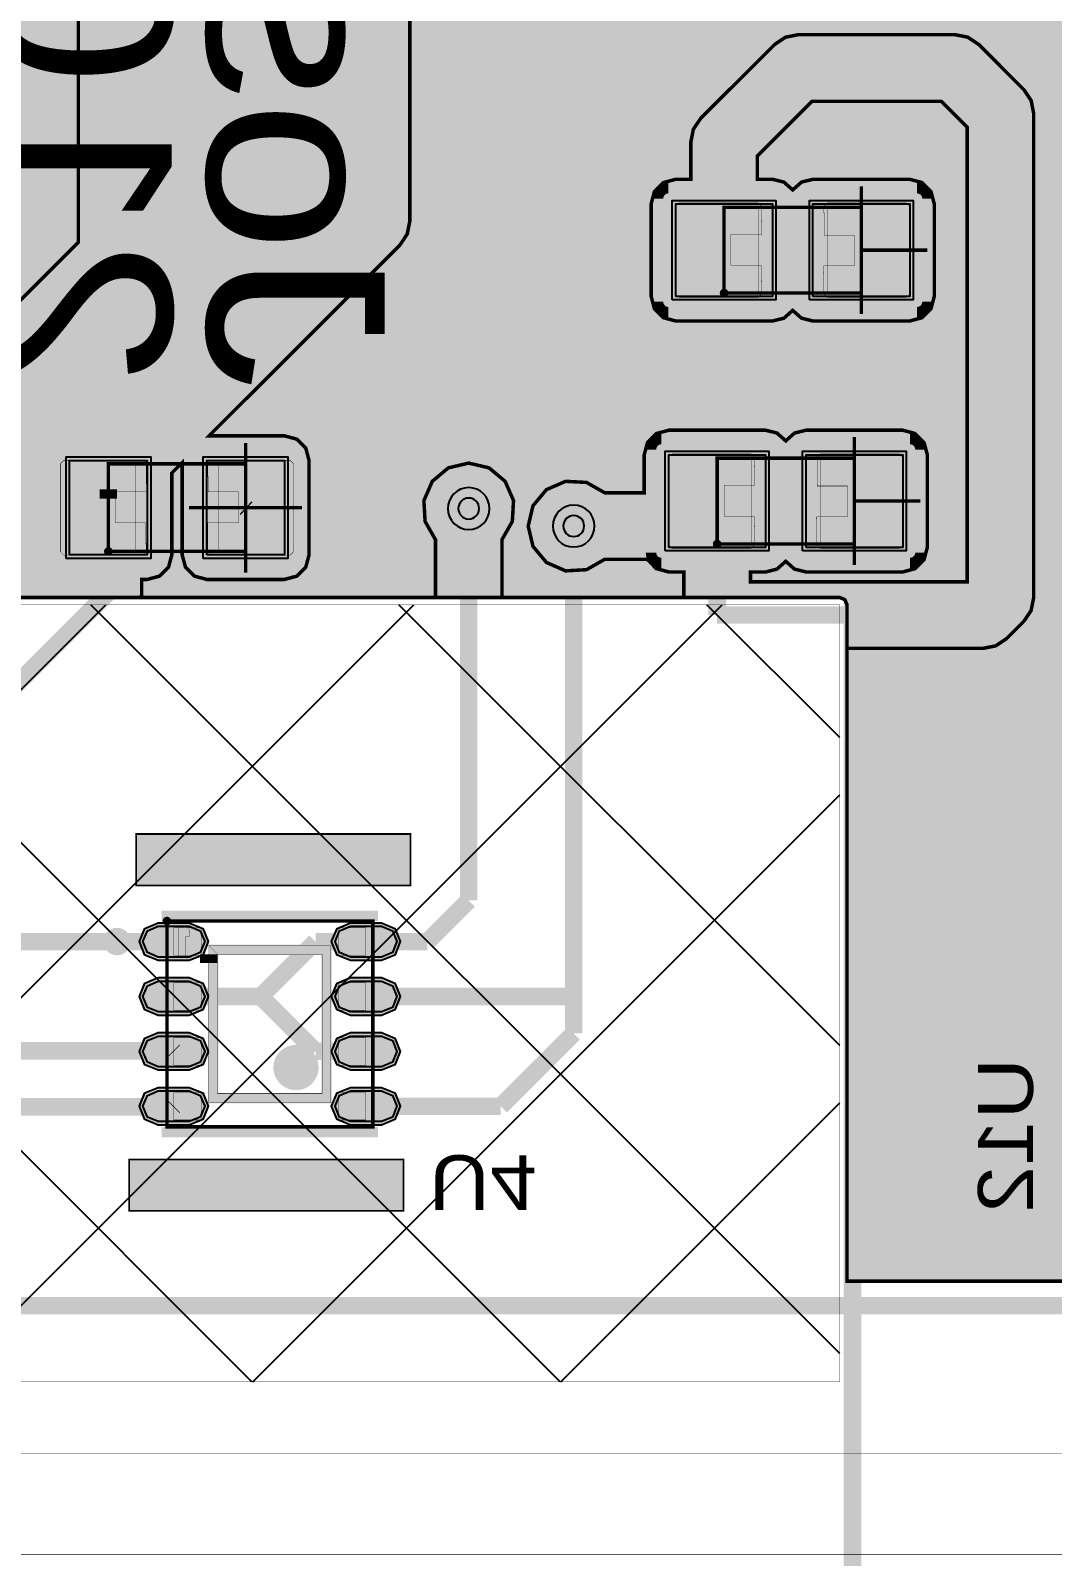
# Model space of a CAD drawing. Header units: millimetres. Extents: x -2 to 105, y -97 to 5.
# Drawn here: x 12.48 to 27.38, y -85.6 to -63.36 of the extents above; entities that cross this region are included whole.
import ezdxf
from ezdxf.enums import TextEntityAlignment as Align

# ---------------------------------------------------------------- set-up
doc = ezdxf.new("R2010")
doc.units = ezdxf.units.MM
doc.header["$MEASUREMENT"] = 0
for name, color, linetype, true_color in [('Board-Outline-Layer', 7, 'Continuous', 0xff00ff), ('Bottom-Layer', 7, 'Continuous', 0x0000ff), ('Bottom-Paste-Mask-Layer', 7, 'Continuous', 0x800000), ('Bottom-Silkscreen-Layer', 7, 'Continuous', 0x66cc33), ('Bottom-Solder-Mask-Layer', 7, 'Continuous', 0xaa00ff), ('Component-Marking-Layer', 7, 'Continuous', 0x66ffcc), ('Component-Shape-Layer', 7, 'Continuous', 0x00cccc), ('Document-Layer', 7, 'Continuous', 0xffffff), ('Hole-Layer', 7, 'Continuous', 0x222222), ('Multi-Layer', 7, 'Continuous', 0xc0c0c0), ('Pin-Soldering-Layer', 7, 'Continuous', 0xcc9999), ('Top-Layer', 7, 'Continuous', 0xff0000), ('Top-Paste-Mask-Layer', 7, 'Continuous', 0x808080), ('Top-Silkscreen-Layer', 7, 'Continuous', 0xffcc00), ('Top-Solder-Mask-Layer', 7, 'Continuous', 0x800080)]:
    doc.layers.add(name, color=color, linetype=linetype, true_color=true_color)
doc.styles.get("Standard").update_dxf_attribs({"font": 'arial.ttf'})

msp = doc.modelspace()

# ---------------------------------------------------------------- hatches: boundary and pattern name
at = {"layer": 'Bottom-Layer'}
for points in [[(8.583, -71.73), (8.583, -81.591), (3, -81.591), (2.316, -81.501), (1.679, -81.237), (1.132, -80.817), (0.712, -80.27), (0.448, -79.633), (0.358, -78.949), (0.358, -2.949), (0.448, -2.265), (0.712, -1.628), (1.132, -1.081), (1.679, -0.661), (2.316, -0.397), (3, -0.307), (80, -0.307), (80.684, -0.397), (81.321, -0.661), (81.868, -1.081), (82.288, -1.628), (82.552, -2.265), (82.642, -2.949), (82.642, -78.949), (82.552, -79.633), (82.288, -80.27), (81.868, -80.817), (81.321, -81.237), (80.684, -81.501), (80, -81.591), (24.383, -81.591), (24.383, -71.73), (24.352, -71.657), (24.279, -71.626), (19.355, -71.626), (19.355, -70.781), (19.506, -70.516), (19.523, -70.212), (19.401, -69.932), (19.167, -69.736), (18.87, -69.666), (18.573, -69.736), (18.339, -69.932), (18.217, -70.212), (18.234, -70.516), (18.385, -70.781), (18.385, -71.626), (8.687, -71.626), (8.613, -71.657)], [(14.346, -76.866), (14.188, -76.801), (14.122, -76.642), (14.188, -76.484), (14.346, -76.418), (14.798, -76.418), (14.957, -76.484), (15.022, -76.642), (14.957, -76.801), (14.798, -76.866)], [(17.146, -76.866), (16.988, -76.801), (16.922, -76.642), (16.988, -76.484), (17.146, -76.418), (17.598, -76.418), (17.757, -76.484), (17.822, -76.642), (17.757, -76.801), (17.598, -76.866)], [(14.346, -77.666), (14.188, -77.601), (14.122, -77.442), (14.188, -77.284), (14.346, -77.218), (14.798, -77.218), (14.957, -77.284), (15.022, -77.442), (14.957, -77.601), (14.798, -77.666)], [(17.146, -77.666), (16.988, -77.601), (16.922, -77.442), (16.988, -77.284), (17.146, -77.218), (17.598, -77.218), (17.757, -77.284), (17.822, -77.442), (17.757, -77.601), (17.598, -77.666)], [(14.346, -78.466), (14.188, -78.401), (14.122, -78.242), (14.188, -78.084), (14.346, -78.018), (14.798, -78.018), (14.957, -78.084), (15.022, -78.242), (14.957, -78.401), (14.798, -78.466)], [(17.146, -78.466), (16.988, -78.401), (16.922, -78.242), (16.988, -78.084), (17.146, -78.018), (17.598, -78.018), (17.757, -78.084), (17.822, -78.242), (17.757, -78.401), (17.598, -78.466)], [(14.346, -79.266), (14.188, -79.201), (14.122, -79.042), (14.188, -78.884), (14.346, -78.818), (14.798, -78.818), (14.957, -78.884), (15.022, -79.042), (14.957, -79.201), (14.798, -79.266)], [(17.146, -79.266), (16.988, -79.201), (16.922, -79.042), (16.988, -78.884), (17.146, -78.818), (17.598, -78.818), (17.757, -78.884), (17.822, -79.042), (17.757, -79.201), (17.598, -79.266)]]:
    msp.add_hatch(color=256, dxfattribs=at).paths.add_polyline_path(points)
at = {"layer": 'Bottom-Paste-Mask-Layer'}
for points in [[(14.346, -76.866), (14.188, -76.801), (14.122, -76.642), (14.188, -76.484), (14.346, -76.418), (14.798, -76.418), (14.957, -76.484), (15.022, -76.642), (14.957, -76.801), (14.798, -76.866)], [(17.146, -76.866), (16.988, -76.801), (16.922, -76.642), (16.988, -76.484), (17.146, -76.418), (17.598, -76.418), (17.757, -76.484), (17.822, -76.642), (17.757, -76.801), (17.598, -76.866)], [(14.346, -77.666), (14.188, -77.601), (14.122, -77.442), (14.188, -77.284), (14.346, -77.218), (14.798, -77.218), (14.957, -77.284), (15.022, -77.442), (14.957, -77.601), (14.798, -77.666)], [(17.146, -77.666), (16.988, -77.601), (16.922, -77.442), (16.988, -77.284), (17.146, -77.218), (17.598, -77.218), (17.757, -77.284), (17.822, -77.442), (17.757, -77.601), (17.598, -77.666)], [(14.346, -78.466), (14.188, -78.401), (14.122, -78.242), (14.188, -78.084), (14.346, -78.018), (14.798, -78.018), (14.957, -78.084), (15.022, -78.242), (14.957, -78.401), (14.798, -78.466)], [(17.146, -78.466), (16.988, -78.401), (16.922, -78.242), (16.988, -78.084), (17.146, -78.018), (17.598, -78.018), (17.757, -78.084), (17.822, -78.242), (17.757, -78.401), (17.598, -78.466)], [(14.346, -79.266), (14.188, -79.201), (14.122, -79.042), (14.188, -78.884), (14.346, -78.818), (14.798, -78.818), (14.957, -78.884), (15.022, -79.042), (14.957, -79.201), (14.798, -79.266)], [(17.146, -79.266), (16.988, -79.201), (16.922, -79.042), (16.988, -78.884), (17.146, -78.818), (17.598, -78.818), (17.757, -78.884), (17.822, -79.042), (17.757, -79.201), (17.598, -79.266)]]:
    msp.add_hatch(color=256, dxfattribs=at).paths.add_polyline_path(points)
at = {"layer": 'Bottom-Solder-Mask-Layer'}
for points in [[(14.346, -76.917), (14.152, -76.837), (14.071, -76.642), (14.152, -76.448), (14.346, -76.368), (14.798, -76.368), (14.993, -76.448), (15.073, -76.642), (14.993, -76.837), (14.798, -76.917)], [(17.146, -76.917), (16.952, -76.837), (16.872, -76.642), (16.952, -76.448), (17.146, -76.368), (17.598, -76.368), (17.793, -76.448), (17.873, -76.642), (17.793, -76.837), (17.598, -76.917)], [(14.346, -77.717), (14.152, -77.636), (14.071, -77.442), (14.152, -77.248), (14.346, -77.167), (14.798, -77.167), (14.993, -77.248), (15.073, -77.442), (14.993, -77.636), (14.798, -77.717)], [(17.146, -77.717), (16.952, -77.636), (16.872, -77.442), (16.952, -77.248), (17.146, -77.167), (17.598, -77.167), (17.793, -77.248), (17.873, -77.442), (17.793, -77.636), (17.598, -77.717)], [(14.346, -78.517), (14.152, -78.437), (14.071, -78.242), (14.152, -78.048), (14.346, -77.967), (14.798, -77.967), (14.993, -78.048), (15.073, -78.242), (14.993, -78.437), (14.798, -78.517)], [(17.146, -78.517), (16.952, -78.437), (16.872, -78.242), (16.952, -78.048), (17.146, -77.967), (17.598, -77.967), (17.793, -78.048), (17.873, -78.242), (17.793, -78.437), (17.598, -78.517)], [(14.346, -79.317), (14.152, -79.236), (14.071, -79.042), (14.152, -78.848), (14.346, -78.767), (14.798, -78.767), (14.993, -78.848), (15.073, -79.042), (14.993, -79.236), (14.798, -79.317)], [(17.146, -79.317), (16.952, -79.236), (16.872, -79.042), (16.952, -78.848), (17.146, -78.767), (17.598, -78.767), (17.793, -78.848), (17.873, -79.042), (17.793, -79.236), (17.598, -79.317)]]:
    msp.add_hatch(color=256, dxfattribs=at).paths.add_polyline_path(points)
at = {"layer": 'Component-Marking-Layer'}
for points in [[(22.532, -67.187, 1), (22.652, -67.187, 1)], [(22.532, -67.187, 1), (22.652, -67.187, 1)], [(13.558, -70.953, 1), (13.678, -70.953, 1)], [(13.558, -70.953, 1), (13.678, -70.953, 1)], [(22.431, -70.845, 1), (22.551, -70.845, 1)], [(22.431, -70.845, 1), (22.551, -70.845, 1)], [(14.412, -76.342, 1), (14.532, -76.342, 1)], [(14.412, -76.342, 1), (14.532, -76.342, 1)]]:
    msp.add_hatch(color=256, dxfattribs=at).paths.add_polyline_path(points)
at = {"layer": 'Document-Layer'}
for points in [[(14.697, -76.417), (14.747, -76.417), (14.797, -76.467), (14.797, -76.567), (14.747, -76.567), (14.747, -76.867), (14.697, -76.867), (14.647, -76.867), (14.647, -76.417)], [(14.697, -76.417), (14.747, -76.417), (14.797, -76.467), (14.797, -76.567), (14.747, -76.567), (14.747, -76.867), (14.697, -76.867), (14.647, -76.867), (14.647, -76.417)], [(15.083, -76.826), (15.21, -76.953), (15.21, -78.858), (16.734, -78.858), (16.734, -76.826), (15.21, -76.826), (15.083, -76.699), (16.861, -76.699), (16.861, -78.985), (15.083, -78.985)], [(15.083, -76.826), (15.21, -76.953), (15.21, -78.858), (16.734, -78.858), (16.734, -76.826), (15.21, -76.826), (15.083, -76.699), (16.861, -76.699), (16.861, -78.985), (15.083, -78.985)]]:
    msp.add_hatch(color=256, dxfattribs=at).paths.add_polyline_path(points)
at = {"layer": 'Multi-Layer'}
h = msp.add_hatch(dxfattribs=at)
h.set_pattern_fill('ANSI37', color=256, style=0)
h.set_pattern_definition([(45, (0, 0), (-2.24506, 2.24506), []), (135, (0, 0), (-2.24506, -2.24506), [])])
h.paths.add_polyline_path([(8.687, -83.059), (8.687, -71.73), (24.279, -71.73), (24.279, -83.059)])
for points in [[(18.023, -75.073), (18.023, -75.823), (14.023, -75.823), (14.023, -75.073)], [(17.92, -79.816), (17.92, -80.566), (13.92, -80.566), (13.92, -79.816)]]:
    msp.add_hatch(color=256, dxfattribs=at).paths.add_polyline_path(points)
at = {"layer": 'Pin-Soldering-Layer'}
for points in [[(22.592, -67.187), (22.592, -65.937), (23.092, -65.937), (23.092, -67.187)], [(22.592, -67.187), (22.592, -65.937), (23.092, -65.937), (23.092, -67.187)], [(24.592, -65.937), (24.592, -67.187), (24.092, -67.187), (24.092, -65.937)], [(24.592, -65.937), (24.592, -67.187), (24.092, -67.187), (24.092, -65.937)], [(22.491, -70.845), (22.491, -69.595), (22.991, -69.595), (22.991, -70.845)], [(22.491, -70.845), (22.491, -69.595), (22.991, -69.595), (22.991, -70.845)], [(24.491, -69.595), (24.491, -70.845), (23.991, -70.845), (23.991, -69.595)], [(24.491, -69.595), (24.491, -70.845), (23.991, -70.845), (23.991, -69.595)], [(13.618, -70.953), (13.618, -69.678), (14.018, -69.678), (14.018, -70.953)], [(13.618, -70.953), (13.618, -69.678), (14.018, -69.678), (14.018, -70.953)], [(15.618, -70.953), (15.218, -70.953), (15.218, -69.678), (15.618, -69.678)], [(15.618, -70.953), (15.218, -70.953), (15.218, -69.678), (15.618, -69.678)], [(14.572, -76.442), (14.972, -76.442), (14.972, -76.842), (14.572, -76.842)], [(14.572, -76.442), (14.972, -76.442), (14.972, -76.842), (14.572, -76.842)], [(17.372, -76.442), (17.372, -76.842), (16.972, -76.842), (16.972, -76.442)], [(17.372, -76.442), (17.372, -76.842), (16.972, -76.842), (16.972, -76.442)], [(14.572, -77.242), (14.972, -77.242), (14.972, -77.642), (14.572, -77.642)], [(14.572, -77.242), (14.972, -77.242), (14.972, -77.642), (14.572, -77.642)], [(17.372, -77.242), (17.372, -77.642), (16.972, -77.642), (16.972, -77.242)], [(17.372, -77.242), (17.372, -77.642), (16.972, -77.642), (16.972, -77.242)], [(14.572, -78.042), (14.972, -78.042), (14.972, -78.442), (14.572, -78.442)], [(14.572, -78.042), (14.972, -78.042), (14.972, -78.442), (14.572, -78.442)], [(17.372, -78.042), (17.372, -78.442), (16.972, -78.442), (16.972, -78.042)], [(17.372, -78.042), (17.372, -78.442), (16.972, -78.442), (16.972, -78.042)], [(14.572, -78.842), (14.972, -78.842), (14.972, -79.242), (14.572, -79.242)], [(14.572, -78.842), (14.972, -78.842), (14.972, -79.242), (14.572, -79.242)], [(17.372, -78.842), (17.372, -79.242), (16.972, -79.242), (16.972, -78.842)], [(17.372, -78.842), (17.372, -79.242), (16.972, -79.242), (16.972, -78.842)]]:
    msp.add_hatch(color=256, dxfattribs=at).paths.add_polyline_path(points)
at = {"layer": 'Top-Layer'}
for points in [[(0.358, -78.949), (0.358, -66.487), (0.373, -66.488), (0.387, -66.489), (0.45, -66.489), (0.45, -74.96), (0.497, -75.195), (0.63, -75.393), (1.607, -76.371), (1.287, -77.058), (1.158, -77.804), (1.23, -78.559), (1.498, -79.268), (1.943, -79.882), (2.534, -80.357), (3.228, -80.66), (3.978, -80.77), (4.731, -80.679), (5.433, -80.393), (6.035, -79.933), (6.495, -79.331), (6.781, -78.629), (6.872, -77.876), (6.762, -77.126), (6.459, -76.431), (5.984, -75.841), (5.37, -75.396), (4.661, -75.128), (3.907, -75.056), (3.16, -75.184), (2.473, -75.505), (1.675, -74.707), (1.675, -66.489), (1.737, -66.489), (1.913, -66.443), (2.044, -66.317), (2.095, -66.143), (6.18, -66.143), (6.232, -66.317), (6.362, -66.443), (6.538, -66.489), (7.538, -66.489), (7.713, -66.443), (7.844, -66.317), (7.896, -66.143), (9.88, -66.143), (9.932, -66.317), (10.062, -66.443), (10.238, -66.489), (11.238, -66.489), (11.417, -66.441), (11.548, -66.31), (11.596, -66.131), (11.596, -65.923), (12.145, -65.374), (12.278, -65.175), (12.325, -64.941), (12.325, -63.339), (12.387, -63.339), (12.567, -63.291), (12.698, -63.16), (12.746, -62.981), (12.746, -61.081), (12.698, -60.902), (12.567, -60.77), (12.387, -60.722), (12.325, -60.722), (12.325, -57.369), (12.387, -57.369), (12.567, -57.321), (12.698, -57.19), (12.746, -57.011), (12.746, -55.111), (12.698, -54.932), (12.567, -54.8), (12.387, -54.752), (11.037, -54.752), (10.866, -54.796), (10.736, -54.917), (10.736, -49.051), (10.926, -48.796), (10.974, -48.481), (10.871, -48.181), (10.639, -47.963), (10.333, -47.877), (10.022, -47.944), (10.022, -40.021), (9.985, -39.835), (9.88, -39.678), (8.074, -37.872), (7.917, -37.767), (7.731, -37.73), (3.84, -37.73), (3.566, -37.323), (3.158, -37.052), (2.677, -36.957), (2.196, -37.053), (1.789, -37.326), (1.516, -37.734), (1.421, -38.215), (1.516, -38.696), (1.789, -39.104), (2.196, -39.377), (2.677, -39.473), (3.158, -39.379), (3.566, -39.107), (3.84, -38.7), (7.53, -38.7), (8.498, -39.668), (8.161, -39.803), (7.947, -40.095), (7.918, -40.456), (8.083, -40.779), (8.083, -43.046), (8.04, -42.879), (7.942, -42.738), (5.596, -40.392), (5.439, -40.287), (5.253, -40.25), (3.831, -40.25), (3.55, -39.848), (3.137, -39.583), (2.655, -39.497), (2.176, -39.602), (1.773, -39.882), (1.508, -40.294), (1.421, -40.777), (1.525, -41.256), (1.804, -41.659), (2.216, -41.925), (2.699, -42.013), (3.178, -41.91), (3.582, -41.632), (3.848, -41.22), (5.052, -41.22), (7.114, -43.282), (7.114, -53.08), (4.338, -55.856), (1.984, -55.856), (1.964, -55.799), (1.935, -55.746), (1.98, -55.65), (1.996, -55.545), (1.996, -54.929), (2.137, -54.929), (2.317, -54.881), (2.448, -54.749), (2.496, -54.57), (2.496, -53.593), (3.112, -52.977), (3.245, -52.778), (3.291, -52.544), (3.291, -49.474), (3.652, -49.173), (3.877, -48.759), (3.934, -48.292), (3.816, -47.837), (3.539, -47.457), (3.141, -47.205), (2.679, -47.117), (2.217, -47.205), (1.819, -47.457), (1.542, -47.837), (1.424, -48.292), (1.481, -48.759), (1.706, -49.173), (2.067, -49.474), (2.067, -52.29), (1.315, -53.042), (0.358, -53.042), (0.358, -2.949), (0.448, -2.265), (0.712, -1.628), (1.132, -1.081), (1.679, -0.661), (2.316, -0.397), (3, -0.307), (80, -0.307), (80.684, -0.397), (81.321, -0.661), (81.868, -1.081), (82.288, -1.628), (82.552, -2.265), (82.642, -2.949), (82.642, -78.949), (82.552, -79.633), (82.288, -80.27), (81.868, -80.817), (81.321, -81.237), (80.684, -81.501), (80, -81.591), (24.383, -81.591), (24.383, -72.367), (26.365, -72.367), (26.551, -72.33), (26.708, -72.225), (26.962, -71.971), (27.067, -71.814), (27.104, -71.628), (27.104, -64.567), (27.067, -64.381), (26.962, -64.224), (26.302, -63.563), (26.145, -63.458), (25.959, -63.421), (23.673, -63.421), (23.487, -63.458), (23.33, -63.563), (22.249, -64.644), (22.144, -64.801), (22.107, -64.987), (22.107, -65.529), (21.887, -65.529), (21.708, -65.577), (21.577, -65.708), (21.529, -65.887), (21.529, -67.237), (21.577, -67.416), (21.708, -67.547), (21.887, -67.595), (23.297, -67.595), (23.464, -67.554), (23.592, -67.44), (23.721, -67.554), (23.887, -67.595), (25.297, -67.595), (25.476, -67.547), (25.607, -67.416), (25.655, -67.237), (25.655, -65.887), (25.607, -65.708), (25.476, -65.577), (25.297, -65.529), (23.887, -65.529), (23.721, -65.57), (23.592, -65.684), (23.464, -65.57), (23.297, -65.529), (23.077, -65.529), (23.077, -65.188), (23.874, -64.392), (25.758, -64.392), (26.134, -64.768), (26.134, -71.397), (22.976, -71.397), (22.976, -71.253), (23.196, -71.253), (23.362, -71.212), (23.491, -71.098), (23.619, -71.212), (23.786, -71.253), (25.196, -71.253), (25.375, -71.205), (25.506, -71.074), (25.554, -70.895), (25.554, -69.545), (25.506, -69.366), (25.375, -69.235), (25.196, -69.187), (23.786, -69.187), (23.619, -69.228), (23.491, -69.342), (23.362, -69.228), (23.196, -69.187), (21.786, -69.187), (21.607, -69.235), (21.476, -69.366), (21.428, -69.545), (21.428, -70.099), (20.852, -70.099), (20.587, -69.948), (20.282, -69.932), (20.003, -70.053), (19.807, -70.287), (19.737, -70.584), (19.807, -70.881), (20.003, -71.115), (20.282, -71.237), (20.587, -71.22), (20.852, -71.069), (21.473, -71.069), (21.604, -71.204), (21.786, -71.253), (22.006, -71.253), (22.006, -71.626), (14.098, -71.626), (14.102, -71.589), (14.103, -71.552), (14.103, -71.362), (14.184, -71.362), (14.364, -71.314), (14.495, -71.183), (14.543, -71.004), (14.543, -69.811), (14.694, -69.66), (14.694, -71.004), (14.742, -71.183), (14.873, -71.314), (15.052, -71.362), (16.184, -71.362), (16.364, -71.314), (16.495, -71.183), (16.543, -71.004), (16.543, -69.627), (16.495, -69.448), (16.364, -69.317), (16.184, -69.269), (15.085, -69.269), (17.869, -66.485), (17.974, -66.327), (18.011, -66.142), (18.011, -52.987), (18.162, -52.722), (18.179, -52.418), (18.057, -52.138), (17.823, -51.942), (17.526, -51.872), (17.229, -51.942), (16.995, -52.138), (16.873, -52.418), (16.89, -52.722), (17.041, -52.987), (17.041, -54.978), (16.883, -54.714), (16.624, -54.55), (16.319, -54.52), (16.033, -54.63), (15.827, -54.858), (15.746, -55.154), (13.322, -57.577), (13.217, -57.734), (13.18, -57.92), (13.18, -66.449), (10.462, -69.167), (9.476, -69.167), (9.297, -69.215), (9.166, -69.346), (9.118, -69.525), (9.118, -70.902), (9.166, -71.081), (9.297, -71.212), (9.476, -71.26), (9.573, -71.26), (9.573, -71.626), (8.687, -71.626), (8.613, -71.657), (8.583, -71.73), (8.583, -81.591), (3, -81.591), (2.316, -81.501), (1.679, -81.237), (1.132, -80.817), (0.712, -80.27), (0.448, -79.633)], [(21.887, -67.237), (21.887, -65.887), (23.297, -65.887), (23.297, -67.237)], [(23.887, -67.237), (23.887, -65.887), (25.297, -65.887), (25.297, -67.237)], [(21.786, -70.895), (21.786, -69.545), (23.196, -69.545), (23.196, -70.895)], [(23.786, -70.895), (23.786, -69.545), (25.196, -69.545), (25.196, -70.895)], [(13.052, -71.004), (13.052, -69.627), (14.184, -69.627), (14.184, -71.004)], [(15.052, -71.004), (15.052, -69.627), (16.184, -69.627), (16.184, -71.004)]]:
    msp.add_hatch(color=256, dxfattribs=at).paths.add_polyline_path(points)
at = {"layer": 'Top-Paste-Mask-Layer'}
for points in [[(21.887, -67.202), (21.887, -65.922), (21.937, -65.872), (23.087, -65.872), (23.137, -65.922), (23.142, -66.332), (22.692, -66.332), (22.692, -66.782), (23.132, -66.782), (23.137, -67.202), (23.087, -67.252), (21.937, -67.252)], [(21.887, -67.202), (21.887, -65.922), (21.937, -65.872), (23.087, -65.872), (23.137, -65.922), (23.142, -66.332), (22.692, -66.332), (22.692, -66.782), (23.132, -66.782), (23.137, -67.202), (23.087, -67.252), (21.937, -67.252)], [(25.297, -65.922), (25.297, -67.202), (25.247, -67.252), (24.097, -67.252), (24.047, -67.202), (24.042, -66.792), (24.492, -66.792), (24.492, -66.342), (24.052, -66.342), (24.047, -65.922), (24.097, -65.872), (25.247, -65.872)], [(25.297, -65.922), (25.297, -67.202), (25.247, -67.252), (24.097, -67.252), (24.047, -67.202), (24.042, -66.792), (24.492, -66.792), (24.492, -66.342), (24.052, -66.342), (24.047, -65.922), (24.097, -65.872), (25.247, -65.872)], [(21.786, -70.86), (21.786, -69.58), (21.836, -69.53), (22.986, -69.53), (23.036, -69.58), (23.041, -69.99), (22.591, -69.99), (22.591, -70.44), (23.031, -70.44), (23.036, -70.86), (22.986, -70.91), (21.836, -70.91)], [(21.786, -70.86), (21.786, -69.58), (21.836, -69.53), (22.986, -69.53), (23.036, -69.58), (23.041, -69.99), (22.591, -69.99), (22.591, -70.44), (23.031, -70.44), (23.036, -70.86), (22.986, -70.91), (21.836, -70.91)], [(25.196, -69.58), (25.196, -70.86), (25.146, -70.91), (23.996, -70.91), (23.946, -70.86), (23.941, -70.45), (24.391, -70.45), (24.391, -70), (23.951, -70), (23.946, -69.58), (23.996, -69.53), (25.146, -69.53)], [(25.196, -69.58), (25.196, -70.86), (25.146, -70.91), (23.996, -70.91), (23.946, -70.86), (23.941, -70.45), (24.391, -70.45), (24.391, -70), (23.951, -70), (23.946, -69.58), (23.996, -69.53), (25.146, -69.53)], [(12.918, -70.956), (12.918, -69.676), (12.968, -69.626), (14.118, -69.626), (14.168, -69.676), (14.173, -70.086), (13.723, -70.086), (13.723, -70.536), (14.163, -70.536), (14.168, -70.956), (14.118, -71.006), (12.968, -71.006)], [(12.918, -70.956), (12.918, -69.676), (12.968, -69.626), (14.118, -69.626), (14.168, -69.676), (14.173, -70.086), (13.723, -70.086), (13.723, -70.536), (14.163, -70.536), (14.168, -70.956), (14.118, -71.006), (12.968, -71.006)], [(15.068, -70.956), (15.068, -70.536), (15.513, -70.536), (15.513, -70.086), (15.073, -70.086), (15.068, -69.676), (15.118, -69.626), (16.268, -69.626), (16.318, -69.676), (16.318, -70.956), (16.268, -71.006), (15.118, -71.006)], [(15.068, -70.956), (15.068, -70.536), (15.513, -70.536), (15.513, -70.086), (15.073, -70.086), (15.068, -69.676), (15.118, -69.626), (16.268, -69.626), (16.318, -69.676), (16.318, -70.956), (16.268, -71.006), (15.118, -71.006)]]:
    msp.add_hatch(color=256, dxfattribs=at).paths.add_polyline_path(points)
at = {"layer": 'Top-Solder-Mask-Layer'}
for points in [[(21.836, -67.288), (21.836, -65.836), (23.348, -65.836), (23.348, -67.288)], [(23.836, -67.288), (23.836, -65.836), (25.348, -65.836), (25.348, -67.288)], [(13.001, -71.055), (13.001, -69.576), (14.235, -69.576), (14.235, -71.055)], [(15.001, -71.055), (15.001, -69.576), (16.235, -69.576), (16.235, -71.055)], [(21.735, -70.946), (21.735, -69.494), (23.246, -69.494), (23.246, -70.946)], [(23.735, -70.946), (23.735, -69.494), (25.246, -69.494), (25.246, -70.946)]]:
    msp.add_hatch(color=256, dxfattribs=at).paths.add_polyline_path(points)

# ---------------------------------------------------------------- linework, layer by layer
at = {"layer": 'Board-Outline-Layer', "const_width": 0.254}
msp.add_lwpolyline([(0, -78.949), (0, -2.949, -0.414), (3, 0.051), (80, 0.051, -0.414), (83, -2.949), (83, -78.949, -0.414), (80, -81.949), (3, -81.949, -0.414)], format="xyb", close=True, dxfattribs=at)
at = {"layer": 'Bottom-Layer', "const_width": 0.00508}
msp.add_lwpolyline([(-2.346, -85.578), (-2.346, 1.173), (88.689, 1.173), (88.689, -85.578)], close=True, dxfattribs=at)
at = {"layer": 'Bottom-Layer'}
for points, const_width in [([(80, -81.591), (24.383, -81.591), (24.383, -71.73), (24.352, -71.657), (24.279, -71.626), (19.355, -71.626), (19.355, -70.781), (19.506, -70.516), (19.523, -70.212), (19.401, -69.932), (19.167, -69.736), (18.87, -69.666), (18.573, -69.736), (18.339, -69.932), (18.217, -70.212), (18.234, -70.516), (18.385, -70.781), (18.385, -71.626), (8.687, -71.626)], 0.0508), ([(18.87, -76.041), (18.87, -70.329)], 0.254), ([(20.4, -77.442), (20.4, -70.584)], 0.254), ([(18.269, -76.642), (18.87, -76.041)], 0.254), ([(14.572, -76.642), (7.599, -76.642)], 0.254), ([(15.837, -77.442), (16.637, -76.642)], 0.254), ([(16.637, -76.642), (17.372, -76.642)], 0.254), ([(17.372, -76.642), (18.269, -76.642)], 0.254), ([(14.572, -77.442), (15.837, -77.442)], 0.254), ([(16.637, -78.242), (15.837, -77.442)], 0.254), ([(17.372, -77.442), (20.4, -77.442)], 0.254), ([(20.4, -77.442), (20.4, -77.979)], 0.254), ([(20.4, -77.979), (19.337, -79.042)], 0.254), ([(10.058, -78.234), (14.564, -78.234)], 0.254), ([(14.564, -78.234), (14.572, -78.242)], 0.254), ([(17.372, -78.242), (16.637, -78.242)], 0.254), ([(11.475, -79.05), (14.564, -79.05)], 0.254), ([(14.564, -79.05), (14.572, -79.042)], 0.254), ([(17.372, -79.042), (19.337, -79.042)], 0.254)]:
    msp.add_lwpolyline(points, dxfattribs=dict(at, const_width=const_width))
for points in [[(14.346, -76.866), (14.188, -76.801), (14.122, -76.642), (14.188, -76.484), (14.346, -76.418), (14.798, -76.418), (14.957, -76.484), (15.022, -76.642), (14.957, -76.801), (14.798, -76.866)], [(17.146, -76.866), (16.988, -76.801), (16.922, -76.642), (16.988, -76.484), (17.146, -76.418), (17.598, -76.418), (17.757, -76.484), (17.822, -76.642), (17.757, -76.801), (17.598, -76.866)], [(14.346, -77.666), (14.188, -77.601), (14.122, -77.442), (14.188, -77.284), (14.346, -77.218), (14.798, -77.218), (14.957, -77.284), (15.022, -77.442), (14.957, -77.601), (14.798, -77.666)], [(17.146, -77.666), (16.988, -77.601), (16.922, -77.442), (16.988, -77.284), (17.146, -77.218), (17.598, -77.218), (17.757, -77.284), (17.822, -77.442), (17.757, -77.601), (17.598, -77.666)], [(14.346, -78.466), (14.188, -78.401), (14.122, -78.242), (14.188, -78.084), (14.346, -78.018), (14.798, -78.018), (14.957, -78.084), (15.022, -78.242), (14.957, -78.401), (14.798, -78.466)], [(17.146, -78.466), (16.988, -78.401), (16.922, -78.242), (16.988, -78.084), (17.146, -78.018), (17.598, -78.018), (17.757, -78.084), (17.822, -78.242), (17.757, -78.401), (17.598, -78.466)], [(14.346, -79.266), (14.188, -79.201), (14.122, -79.042), (14.188, -78.884), (14.346, -78.818), (14.798, -78.818), (14.957, -78.884), (15.022, -79.042), (14.957, -79.201), (14.798, -79.266)], [(17.146, -79.266), (16.988, -79.201), (16.922, -79.042), (16.988, -78.884), (17.146, -78.818), (17.598, -78.818), (17.757, -78.884), (17.822, -79.042), (17.757, -79.201), (17.598, -79.266)]]:
    msp.add_lwpolyline(points, close=True, dxfattribs=at)
at = {"layer": 'Bottom-Paste-Mask-Layer'}
for points in [[(14.346, -76.866), (14.188, -76.801), (14.122, -76.642), (14.188, -76.484), (14.346, -76.418), (14.798, -76.418), (14.957, -76.484), (15.022, -76.642), (14.957, -76.801), (14.798, -76.866)], [(17.146, -76.866), (16.988, -76.801), (16.922, -76.642), (16.988, -76.484), (17.146, -76.418), (17.598, -76.418), (17.757, -76.484), (17.822, -76.642), (17.757, -76.801), (17.598, -76.866)], [(14.346, -77.666), (14.188, -77.601), (14.122, -77.442), (14.188, -77.284), (14.346, -77.218), (14.798, -77.218), (14.957, -77.284), (15.022, -77.442), (14.957, -77.601), (14.798, -77.666)], [(17.146, -77.666), (16.988, -77.601), (16.922, -77.442), (16.988, -77.284), (17.146, -77.218), (17.598, -77.218), (17.757, -77.284), (17.822, -77.442), (17.757, -77.601), (17.598, -77.666)], [(14.346, -78.466), (14.188, -78.401), (14.122, -78.242), (14.188, -78.084), (14.346, -78.018), (14.798, -78.018), (14.957, -78.084), (15.022, -78.242), (14.957, -78.401), (14.798, -78.466)], [(17.146, -78.466), (16.988, -78.401), (16.922, -78.242), (16.988, -78.084), (17.146, -78.018), (17.598, -78.018), (17.757, -78.084), (17.822, -78.242), (17.757, -78.401), (17.598, -78.466)], [(14.346, -79.266), (14.188, -79.201), (14.122, -79.042), (14.188, -78.884), (14.346, -78.818), (14.798, -78.818), (14.957, -78.884), (15.022, -79.042), (14.957, -79.201), (14.798, -79.266)], [(17.146, -79.266), (16.988, -79.201), (16.922, -79.042), (16.988, -78.884), (17.146, -78.818), (17.598, -78.818), (17.757, -78.884), (17.822, -79.042), (17.757, -79.201), (17.598, -79.266)]]:
    msp.add_lwpolyline(points, close=True, dxfattribs=at)
at = {"layer": 'Bottom-Silkscreen-Layer', "const_width": 0.152}
for points in [[(17.548, -76.266), (14.396, -76.266)], [(17.548, -76.266), (14.396, -76.266)], [(17.548, -79.419), (14.396, -79.419)], [(17.548, -79.419), (14.396, -79.419)]]:
    msp.add_lwpolyline(points, dxfattribs=at)
at = {"layer": 'Bottom-Silkscreen-Layer', "const_width": 0.2}
msp.add_lwpolyline([(13.644, -76.641, 1), (13.844, -76.641), (13.844, -76.641, 1), (13.644, -76.641)], format="xyb", dxfattribs=at)
msp.add_lwpolyline([(13.644, -76.641, 1), (13.844, -76.641), (13.844, -76.641, 1), (13.644, -76.641)], format="xyb", dxfattribs=at)
at = {"layer": 'Bottom-Silkscreen-Layer', "const_width": 0.152}
msp.add_lwpolyline([(16.798, -76.763), (16.798, -78.922), (15.147, -78.922), (15.147, -76.763)], close=True, dxfattribs=at)
msp.add_lwpolyline([(16.798, -76.763), (16.798, -78.922), (15.147, -78.922), (15.147, -76.763)], close=True, dxfattribs=at)
msp.add_lwpolyline([(16.099, -78.477, 1), (16.607, -78.477, 1)], format="xyb", close=True, dxfattribs=at)
msp.add_lwpolyline([(16.099, -78.477, 1), (16.607, -78.477, 1)], format="xyb", close=True, dxfattribs=at)
at = {"layer": 'Bottom-Solder-Mask-Layer'}
for points in [[(14.346, -76.917), (14.152, -76.837), (14.071, -76.642), (14.152, -76.448), (14.346, -76.368), (14.798, -76.368), (14.993, -76.448), (15.073, -76.642), (14.993, -76.837), (14.798, -76.917)], [(17.146, -76.917), (16.952, -76.837), (16.872, -76.642), (16.952, -76.448), (17.146, -76.368), (17.598, -76.368), (17.793, -76.448), (17.873, -76.642), (17.793, -76.837), (17.598, -76.917)], [(14.346, -77.717), (14.152, -77.636), (14.071, -77.442), (14.152, -77.248), (14.346, -77.167), (14.798, -77.167), (14.993, -77.248), (15.073, -77.442), (14.993, -77.636), (14.798, -77.717)], [(17.146, -77.717), (16.952, -77.636), (16.872, -77.442), (16.952, -77.248), (17.146, -77.167), (17.598, -77.167), (17.793, -77.248), (17.873, -77.442), (17.793, -77.636), (17.598, -77.717)], [(14.346, -78.517), (14.152, -78.437), (14.071, -78.242), (14.152, -78.048), (14.346, -77.967), (14.798, -77.967), (14.993, -78.048), (15.073, -78.242), (14.993, -78.437), (14.798, -78.517)], [(17.146, -78.517), (16.952, -78.437), (16.872, -78.242), (16.952, -78.048), (17.146, -77.967), (17.598, -77.967), (17.793, -78.048), (17.873, -78.242), (17.793, -78.437), (17.598, -78.517)], [(14.346, -79.317), (14.152, -79.236), (14.071, -79.042), (14.152, -78.848), (14.346, -78.767), (14.798, -78.767), (14.993, -78.848), (15.073, -79.042), (14.993, -79.236), (14.798, -79.317)], [(17.146, -79.317), (16.952, -79.236), (16.872, -79.042), (16.952, -78.848), (17.146, -78.767), (17.598, -78.767), (17.793, -78.848), (17.873, -79.042), (17.793, -79.236), (17.598, -79.317)]]:
    msp.add_lwpolyline(points, close=True, dxfattribs=at)
at = {"layer": 'Component-Marking-Layer', "const_width": 0.00508}
for points in [[(22.532, -67.187, 1), (22.652, -67.187), (22.652, -67.187, 1), (22.532, -67.187)], [(22.532, -67.187, 1), (22.652, -67.187), (22.652, -67.187, 1), (22.532, -67.187)], [(22.431, -70.845, 1), (22.551, -70.845), (22.551, -70.845, 1), (22.431, -70.845)], [(22.431, -70.845, 1), (22.551, -70.845), (22.551, -70.845, 1), (22.431, -70.845)]]:
    msp.add_lwpolyline(points, format="xyb", dxfattribs=at)
for points in [[(13.558, -70.953, 1), (13.678, -70.953, 1)], [(13.558, -70.953, 1), (13.678, -70.953, 1)], [(14.412, -76.342, 1), (14.532, -76.342, 1)], [(14.412, -76.342, 1), (14.532, -76.342, 1)]]:
    msp.add_lwpolyline(points, format="xyb", close=True, dxfattribs=at)
at = {"layer": 'Component-Shape-Layer', "const_width": 0.0508}
for points in [[(22.592, -67.187), (22.592, -65.937), (24.592, -65.937), (24.592, -67.187)], [(22.592, -67.187), (22.592, -65.937), (24.592, -65.937), (24.592, -67.187)], [(22.491, -70.845), (22.491, -69.595), (24.491, -69.595), (24.491, -70.845)], [(22.491, -70.845), (22.491, -69.595), (24.491, -69.595), (24.491, -70.845)], [(13.618, -70.953), (13.618, -69.678), (15.618, -69.678), (15.618, -70.953)], [(13.618, -70.953), (13.618, -69.678), (15.618, -69.678), (15.618, -70.953)], [(17.472, -76.342), (17.472, -79.342), (14.472, -79.342), (14.472, -76.342)], [(17.472, -76.342), (17.472, -79.342), (14.472, -79.342), (14.472, -76.342)]]:
    msp.add_lwpolyline(points, close=True, dxfattribs=at)
at = {"layer": 'Document-Layer', "const_width": 0.254}
for points in [[(24.463, -49.895), (24.463, -96.635)], [(15.083, -76.826), (15.083, -76.953)], [(15.083, -76.826), (15.083, -76.953)]]:
    msp.add_lwpolyline(points, dxfattribs=at)
at = {"layer": 'Document-Layer'}
for points, const_width in [([(14.152, -76.641, 1), (14.352, -76.641), (14.352, -76.641, 1), (14.152, -76.641)], 0.2), ([(14.152, -76.641, 1), (14.352, -76.641), (14.352, -76.641, 1), (14.152, -76.641)], 0.2), ([(16.203, -78.477, 1), (16.503, -78.477), (16.503, -78.477, 1), (16.203, -78.477)], 0.3), ([(16.203, -78.477, 1), (16.503, -78.477), (16.503, -78.477, 1), (16.203, -78.477)], 0.3)]:
    msp.add_lwpolyline(points, format="xyb", dxfattribs=dict(at, const_width=const_width))
at = {"layer": 'Document-Layer', "const_width": 0.00508}
for points in [[(14.697, -76.417), (14.747, -76.417), (14.797, -76.467), (14.797, -76.567), (14.747, -76.567), (14.747, -76.867), (14.697, -76.867), (14.647, -76.867), (14.647, -76.417)], [(14.697, -76.417), (14.747, -76.417), (14.797, -76.467), (14.797, -76.567), (14.747, -76.567), (14.747, -76.867), (14.697, -76.867), (14.647, -76.867), (14.647, -76.417)], [(15.083, -76.826), (15.21, -76.953), (15.21, -78.858), (16.734, -78.858), (16.734, -76.826), (15.21, -76.826), (15.083, -76.699), (16.861, -76.699), (16.861, -78.985), (15.083, -78.985)], [(15.083, -76.826), (15.21, -76.953), (15.21, -78.858), (16.734, -78.858), (16.734, -76.826), (15.21, -76.826), (15.083, -76.699), (16.861, -76.699), (16.861, -78.985), (15.083, -78.985)]]:
    msp.add_lwpolyline(points, close=True, dxfattribs=at)
at = {"layer": 'Hole-Layer'}
for points in [[(18.718, -70.329, 1), (19.023, -70.329, 1)], [(20.248, -70.584, 1), (20.553, -70.584, 1)]]:
    msp.add_lwpolyline(points, format="xyb", close=True, dxfattribs=at)
at = {"layer": 'Multi-Layer'}
for points in [[(18.565, -70.329, 1), (19.175, -70.329), (19.175, -70.329, 1), (18.565, -70.329)], [(20.095, -70.584, 1), (20.705, -70.584), (20.705, -70.584, 1), (20.095, -70.584)]]:
    msp.add_lwpolyline(points, format="xyb", dxfattribs=at)
for points, const_width in [([(8.687, -83.059), (8.687, -71.73), (24.279, -71.73), (24.279, -83.059)], 0.00508), ([(18.023, -75.073), (18.023, -75.823), (14.023, -75.823), (14.023, -75.073)], 0.0254), ([(17.92, -79.816), (17.92, -80.566), (13.92, -80.566), (13.92, -79.816)], 0.0254)]:
    msp.add_lwpolyline(points, close=True, dxfattribs=dict(at, const_width=const_width))
at = {"layer": 'Pin-Soldering-Layer', "const_width": 0.00508}
for points in [[(22.592, -67.187), (22.592, -65.937), (23.092, -65.937), (23.092, -67.187)], [(22.592, -67.187), (22.592, -65.937), (23.092, -65.937), (23.092, -67.187)], [(24.592, -65.937), (24.592, -67.187), (24.092, -67.187), (24.092, -65.937)], [(24.592, -65.937), (24.592, -67.187), (24.092, -67.187), (24.092, -65.937)], [(22.491, -70.845), (22.491, -69.595), (22.991, -69.595), (22.991, -70.845)], [(22.491, -70.845), (22.491, -69.595), (22.991, -69.595), (22.991, -70.845)], [(24.491, -69.595), (24.491, -70.845), (23.991, -70.845), (23.991, -69.595)], [(24.491, -69.595), (24.491, -70.845), (23.991, -70.845), (23.991, -69.595)], [(13.618, -70.953), (13.618, -69.678), (14.018, -69.678), (14.018, -70.953)], [(13.618, -70.953), (13.618, -69.678), (14.018, -69.678), (14.018, -70.953)], [(15.618, -70.953), (15.218, -70.953), (15.218, -69.678), (15.618, -69.678)], [(15.618, -70.953), (15.218, -70.953), (15.218, -69.678), (15.618, -69.678)], [(14.572, -76.442), (14.972, -76.442), (14.972, -76.842), (14.572, -76.842)], [(14.572, -76.442), (14.972, -76.442), (14.972, -76.842), (14.572, -76.842)], [(17.372, -76.442), (17.372, -76.842), (16.972, -76.842), (16.972, -76.442)], [(17.372, -76.442), (17.372, -76.842), (16.972, -76.842), (16.972, -76.442)], [(14.572, -77.242), (14.972, -77.242), (14.972, -77.642), (14.572, -77.642)], [(14.572, -77.242), (14.972, -77.242), (14.972, -77.642), (14.572, -77.642)], [(17.372, -77.242), (17.372, -77.642), (16.972, -77.642), (16.972, -77.242)], [(17.372, -77.242), (17.372, -77.642), (16.972, -77.642), (16.972, -77.242)], [(14.572, -78.042), (14.972, -78.042), (14.972, -78.442), (14.572, -78.442)], [(14.572, -78.042), (14.972, -78.042), (14.972, -78.442), (14.572, -78.442)], [(17.372, -78.042), (17.372, -78.442), (16.972, -78.442), (16.972, -78.042)], [(17.372, -78.042), (17.372, -78.442), (16.972, -78.442), (16.972, -78.042)], [(14.572, -78.842), (14.972, -78.842), (14.972, -79.242), (14.572, -79.242)], [(14.572, -78.842), (14.972, -78.842), (14.972, -79.242), (14.572, -79.242)], [(17.372, -78.842), (17.372, -79.242), (16.972, -79.242), (16.972, -78.842)], [(17.372, -78.842), (17.372, -79.242), (16.972, -79.242), (16.972, -78.842)]]:
    msp.add_lwpolyline(points, close=True, dxfattribs=at)
at = {"layer": 'Top-Layer', "const_width": 0.00508}
msp.add_lwpolyline([(0, -84.099), (0, 0.102), (85.578, 0.102), (85.578, -84.099)], close=True, dxfattribs=at)
at = {"layer": 'Top-Layer'}
for points, const_width in [([(17.526, -52.535), (17.526, -66.142)], 0.254), ([(80, -81.591), (24.383, -81.591), (24.383, -72.367), (26.365, -72.367), (26.551, -72.33), (26.708, -72.225), (26.962, -71.971), (27.067, -71.814), (27.104, -71.628), (27.104, -64.567), (27.067, -64.381), (26.962, -64.224), (26.302, -63.563), (26.145, -63.458), (25.959, -63.421), (23.673, -63.421), (23.487, -63.458), (23.33, -63.563), (22.249, -64.644), (22.144, -64.801), (22.107, -64.987), (22.107, -65.529), (21.887, -65.529), (21.708, -65.577), (21.577, -65.708), (21.529, -65.887), (21.529, -67.237), (21.577, -67.416), (21.708, -67.547), (21.887, -67.595), (23.297, -67.595), (23.464, -67.554), (23.592, -67.44), (23.721, -67.554), (23.887, -67.595), (25.297, -67.595), (25.476, -67.547), (25.607, -67.416), (25.655, -67.237), (25.655, -65.887), (25.607, -65.708), (25.476, -65.577), (25.297, -65.529), (23.887, -65.529), (23.721, -65.57), (23.592, -65.684), (23.464, -65.57), (23.297, -65.529), (23.077, -65.529), (23.077, -65.188), (23.874, -64.392), (25.758, -64.392), (26.134, -64.768), (26.134, -71.397), (22.976, -71.397), (22.976, -71.253), (23.196, -71.253), (23.362, -71.212), (23.491, -71.098), (23.619, -71.212), (23.786, -71.253), (25.196, -71.253), (25.375, -71.205), (25.506, -71.074), (25.554, -70.895), (25.554, -69.545), (25.506, -69.366), (25.375, -69.235), (25.196, -69.187), (23.786, -69.187), (23.619, -69.228), (23.491, -69.342), (23.362, -69.228), (23.196, -69.187), (21.786, -69.187), (21.607, -69.235), (21.476, -69.366), (21.428, -69.545), (21.428, -70.099), (20.852, -70.099), (20.587, -69.948), (20.282, -69.932), (20.003, -70.053), (19.807, -70.287), (19.737, -70.584), (19.807, -70.881), (20.003, -71.115), (20.282, -71.237), (20.587, -71.22), (20.852, -71.069), (21.473, -71.069), (21.604, -71.204), (21.786, -71.253), (22.006, -71.253), (22.006, -71.626), (14.098, -71.626), (14.102, -71.589), (14.103, -71.552), (14.103, -71.362), (14.184, -71.362), (14.364, -71.314), (14.495, -71.183), (14.543, -71.004), (14.543, -69.811), (14.694, -69.66), (14.694, -71.004), (14.742, -71.183), (14.873, -71.314), (15.052, -71.362), (16.184, -71.362), (16.364, -71.314), (16.495, -71.183), (16.543, -71.004), (16.543, -69.627), (16.495, -69.448), (16.364, -69.317), (16.184, -69.269), (15.085, -69.269), (17.869, -66.485), (17.974, -66.327), (18.011, -66.142), (18.011, -52.987)], 0.0508), ([(13.665, -57.92), (13.665, -66.65)], 0.254), ([(13.18, -57.92), (13.18, -66.449), (10.462, -69.167)], 0.0508), ([(23.673, -63.907), (22.592, -64.987)], 0.254), ([(25.959, -63.907), (23.673, -63.907)], 0.254), ([(26.619, -64.567), (25.959, -63.907)], 0.254), ([(26.619, -71.628), (26.619, -64.567)], 0.254), ([(22.592, -64.987), (22.592, -66.562)], 0.254), ([(24.592, -66.562), (24.592, -65.631)], 0.0508), ([(17.526, -66.142), (13.618, -70.05)], 0.254), ([(13.665, -66.65), (10.058, -70.257)], 0.254), ([(24.592, -66.562), (25.554, -66.562)], 0.0508), ([(24.592, -66.562), (24.592, -67.494)], 0.0508), ([(15.618, -70.316), (15.618, -69.371)], 0.0508), ([(24.491, -70.22), (24.491, -69.288)], 0.0508), ([(13.618, -70.05), (13.618, -70.186)], 0.254), ([(13.618, -70.316), (13.618, -71.552)], 0.254), ([(15.618, -70.316), (14.795, -70.316)], 0.0508), ([(15.632, -70.329), (15.618, -70.316)], 0.254), ([(18.87, -70.329), (15.632, -70.329)], 0.254), ([(15.618, -70.316), (16.441, -70.316)], 0.0508), ([(15.618, -70.316), (15.618, -71.261)], 0.0508), ([(22.126, -70.584), (22.491, -70.22)], 0.254), ([(22.491, -70.22), (22.491, -71.882)], 0.254), ([(24.491, -70.22), (25.452, -70.22)], 0.0508), ([(24.491, -70.22), (24.491, -71.151)], 0.0508), ([(20.4, -70.584), (22.126, -70.584)], 0.254), ([(13.618, -71.552), (11.475, -73.695)], 0.254), ([(26.365, -71.882), (26.619, -71.628)], 0.254), ([(22.491, -71.882), (26.365, -71.882)], 0.254)]:
    msp.add_lwpolyline(points, dxfattribs=dict(at, const_width=const_width))
for points in [[(21.887, -67.237), (21.887, -65.887), (23.297, -65.887), (23.297, -67.237)], [(23.887, -67.237), (23.887, -65.887), (25.297, -65.887), (25.297, -67.237)], [(21.786, -70.895), (21.786, -69.545), (23.196, -69.545), (23.196, -70.895)], [(23.786, -70.895), (23.786, -69.545), (25.196, -69.545), (25.196, -70.895)], [(13.052, -71.004), (13.052, -69.627), (14.184, -69.627), (14.184, -71.004)], [(15.052, -71.004), (15.052, -69.627), (16.184, -69.627), (16.184, -71.004)]]:
    msp.add_lwpolyline(points, close=True, dxfattribs=at)
at = {"layer": 'Top-Paste-Mask-Layer', "const_width": 0.00508}
for points in [[(21.887, -67.202), (21.887, -65.922), (21.937, -65.872), (23.087, -65.872), (23.137, -65.922), (23.142, -66.332), (22.692, -66.332), (22.692, -66.782), (23.132, -66.782), (23.137, -67.202), (23.087, -67.252), (21.937, -67.252)], [(21.887, -67.202), (21.887, -65.922), (21.937, -65.872), (23.087, -65.872), (23.137, -65.922), (23.142, -66.332), (22.692, -66.332), (22.692, -66.782), (23.132, -66.782), (23.137, -67.202), (23.087, -67.252), (21.937, -67.252)], [(25.297, -65.922), (25.297, -67.202), (25.247, -67.252), (24.097, -67.252), (24.047, -67.202), (24.042, -66.792), (24.492, -66.792), (24.492, -66.342), (24.052, -66.342), (24.047, -65.922), (24.097, -65.872), (25.247, -65.872)], [(25.297, -65.922), (25.297, -67.202), (25.247, -67.252), (24.097, -67.252), (24.047, -67.202), (24.042, -66.792), (24.492, -66.792), (24.492, -66.342), (24.052, -66.342), (24.047, -65.922), (24.097, -65.872), (25.247, -65.872)], [(12.918, -70.956), (12.918, -69.676), (12.968, -69.626), (14.118, -69.626), (14.168, -69.676), (14.173, -70.086), (13.723, -70.086), (13.723, -70.536), (14.163, -70.536), (14.168, -70.956), (14.118, -71.006), (12.968, -71.006)], [(12.918, -70.956), (12.918, -69.676), (12.968, -69.626), (14.118, -69.626), (14.168, -69.676), (14.173, -70.086), (13.723, -70.086), (13.723, -70.536), (14.163, -70.536), (14.168, -70.956), (14.118, -71.006), (12.968, -71.006)], [(15.068, -70.956), (15.068, -70.536), (15.513, -70.536), (15.513, -70.086), (15.073, -70.086), (15.068, -69.676), (15.118, -69.626), (16.268, -69.626), (16.318, -69.676), (16.318, -70.956), (16.268, -71.006), (15.118, -71.006)], [(15.068, -70.956), (15.068, -70.536), (15.513, -70.536), (15.513, -70.086), (15.073, -70.086), (15.068, -69.676), (15.118, -69.626), (16.268, -69.626), (16.318, -69.676), (16.318, -70.956), (16.268, -71.006), (15.118, -71.006)], [(21.786, -70.86), (21.786, -69.58), (21.836, -69.53), (22.986, -69.53), (23.036, -69.58), (23.041, -69.99), (22.591, -69.99), (22.591, -70.44), (23.031, -70.44), (23.036, -70.86), (22.986, -70.91), (21.836, -70.91)], [(21.786, -70.86), (21.786, -69.58), (21.836, -69.53), (22.986, -69.53), (23.036, -69.58), (23.041, -69.99), (22.591, -69.99), (22.591, -70.44), (23.031, -70.44), (23.036, -70.86), (22.986, -70.91), (21.836, -70.91)], [(25.196, -69.58), (25.196, -70.86), (25.146, -70.91), (23.996, -70.91), (23.946, -70.86), (23.941, -70.45), (24.391, -70.45), (24.391, -70), (23.951, -70), (23.946, -69.58), (23.996, -69.53), (25.146, -69.53)], [(25.196, -69.58), (25.196, -70.86), (25.146, -70.91), (23.996, -70.91), (23.946, -70.86), (23.941, -70.45), (24.391, -70.45), (24.391, -70), (23.951, -70), (23.946, -69.58), (23.996, -69.53), (25.146, -69.53)]]:
    msp.add_lwpolyline(points, close=True, dxfattribs=at)
at = {"layer": 'Top-Silkscreen-Layer', "const_width": 0.152}
for points in [[(21.629, -65.811, -0.414), (21.781, -65.659)], [(21.629, -65.811, -0.414), (21.781, -65.659)], [(25.556, -65.811, 0.414), (25.403, -65.659)], [(25.556, -65.811, 0.414), (25.403, -65.659)], [(21.781, -67.466, -0.414), (21.629, -67.313)], [(21.781, -67.466, -0.414), (21.629, -67.313)], [(25.403, -67.466, 0.414), (25.556, -67.313)], [(25.403, -67.466, 0.414), (25.556, -67.313)], [(21.527, -69.469, -0.414), (21.679, -69.316)], [(21.527, -69.469, -0.414), (21.679, -69.316)], [(25.454, -69.469, 0.414), (25.302, -69.316)], [(25.454, -69.469, 0.414), (25.302, -69.316)], [(21.679, -71.123, -0.414), (21.527, -70.971)], [(21.679, -71.123, -0.414), (21.527, -70.971)], [(25.302, -71.123, 0.414), (25.454, -70.971)], [(25.302, -71.123, 0.414), (25.454, -70.971)]]:
    msp.add_lwpolyline(points, format="xyb", dxfattribs=at)
for points in [[(21.781, -65.659), (23.191, -65.659)], [(21.781, -65.659), (23.191, -65.659)], [(25.403, -65.659), (23.993, -65.659)], [(25.403, -65.659), (23.993, -65.659)], [(21.629, -67.313), (21.629, -65.811)], [(21.629, -67.313), (21.629, -65.811)], [(25.556, -67.313), (25.556, -65.811)], [(25.556, -67.313), (25.556, -65.811)], [(23.191, -67.466), (21.781, -67.466)], [(23.191, -67.466), (21.781, -67.466)], [(23.993, -67.466), (25.403, -67.466)], [(23.993, -67.466), (25.403, -67.466)], [(12.857, -71.233), (12.857, -69.399)], [(12.857, -69.399), (14.142, -69.399)], [(12.857, -71.233), (12.857, -69.399)], [(12.857, -69.399), (14.142, -69.399)], [(16.379, -69.399), (15.094, -69.399)], [(16.379, -69.399), (15.094, -69.399)], [(16.379, -71.233), (16.379, -69.399)], [(16.379, -71.233), (16.379, -69.399)], [(21.527, -70.971), (21.527, -69.469)], [(21.527, -70.971), (21.527, -69.469)], [(21.679, -69.316), (23.089, -69.316)], [(21.679, -69.316), (23.089, -69.316)], [(25.302, -69.316), (23.892, -69.316)], [(25.302, -69.316), (23.892, -69.316)], [(25.454, -70.971), (25.454, -69.469)], [(25.454, -70.971), (25.454, -69.469)], [(14.142, -71.233), (12.857, -71.233)], [(14.142, -71.233), (12.857, -71.233)], [(15.094, -71.233), (16.379, -71.233)], [(15.094, -71.233), (16.379, -71.233)], [(23.089, -71.123), (21.679, -71.123)], [(23.089, -71.123), (21.679, -71.123)], [(23.892, -71.123), (25.302, -71.123)], [(23.892, -71.123), (25.302, -71.123)]]:
    msp.add_lwpolyline(points, dxfattribs=at)
at = {"layer": 'Top-Solder-Mask-Layer'}
for points in [[(21.836, -67.288), (21.836, -65.836), (23.348, -65.836), (23.348, -67.288)], [(23.836, -67.288), (23.836, -65.836), (25.348, -65.836), (25.348, -67.288)], [(13.001, -71.055), (13.001, -69.576), (14.235, -69.576), (14.235, -71.055)], [(15.001, -71.055), (15.001, -69.576), (16.235, -69.576), (16.235, -71.055)], [(21.735, -70.946), (21.735, -69.494), (23.246, -69.494), (23.246, -70.946)], [(23.735, -70.946), (23.735, -69.494), (25.246, -69.494), (25.246, -70.946)]]:
    msp.add_lwpolyline(points, close=True, dxfattribs=at)

# ---------------------------------------------------------------- texts
at = {"layer": 'Bottom-Silkscreen-Layer', "text_generation_flag": 2, "width": 1.1}
for s, height, rotation, p in [('José Luis Díaz Mejía', 2.58619, -90, (14.284, -68.58)), ('21000111', 2.5862, -90, (11.181, -68.58)), ('U12', 0.8001, 90, (27.333, -78.341)), ('U4', 0.8001, -180, (18.291, -79.516))]:
    msp.add_text(s, height=height, rotation=rotation, dxfattribs=at).set_placement(p, align=Align.BOTTOM_LEFT)

doc.saveas('drawing.dxf')
